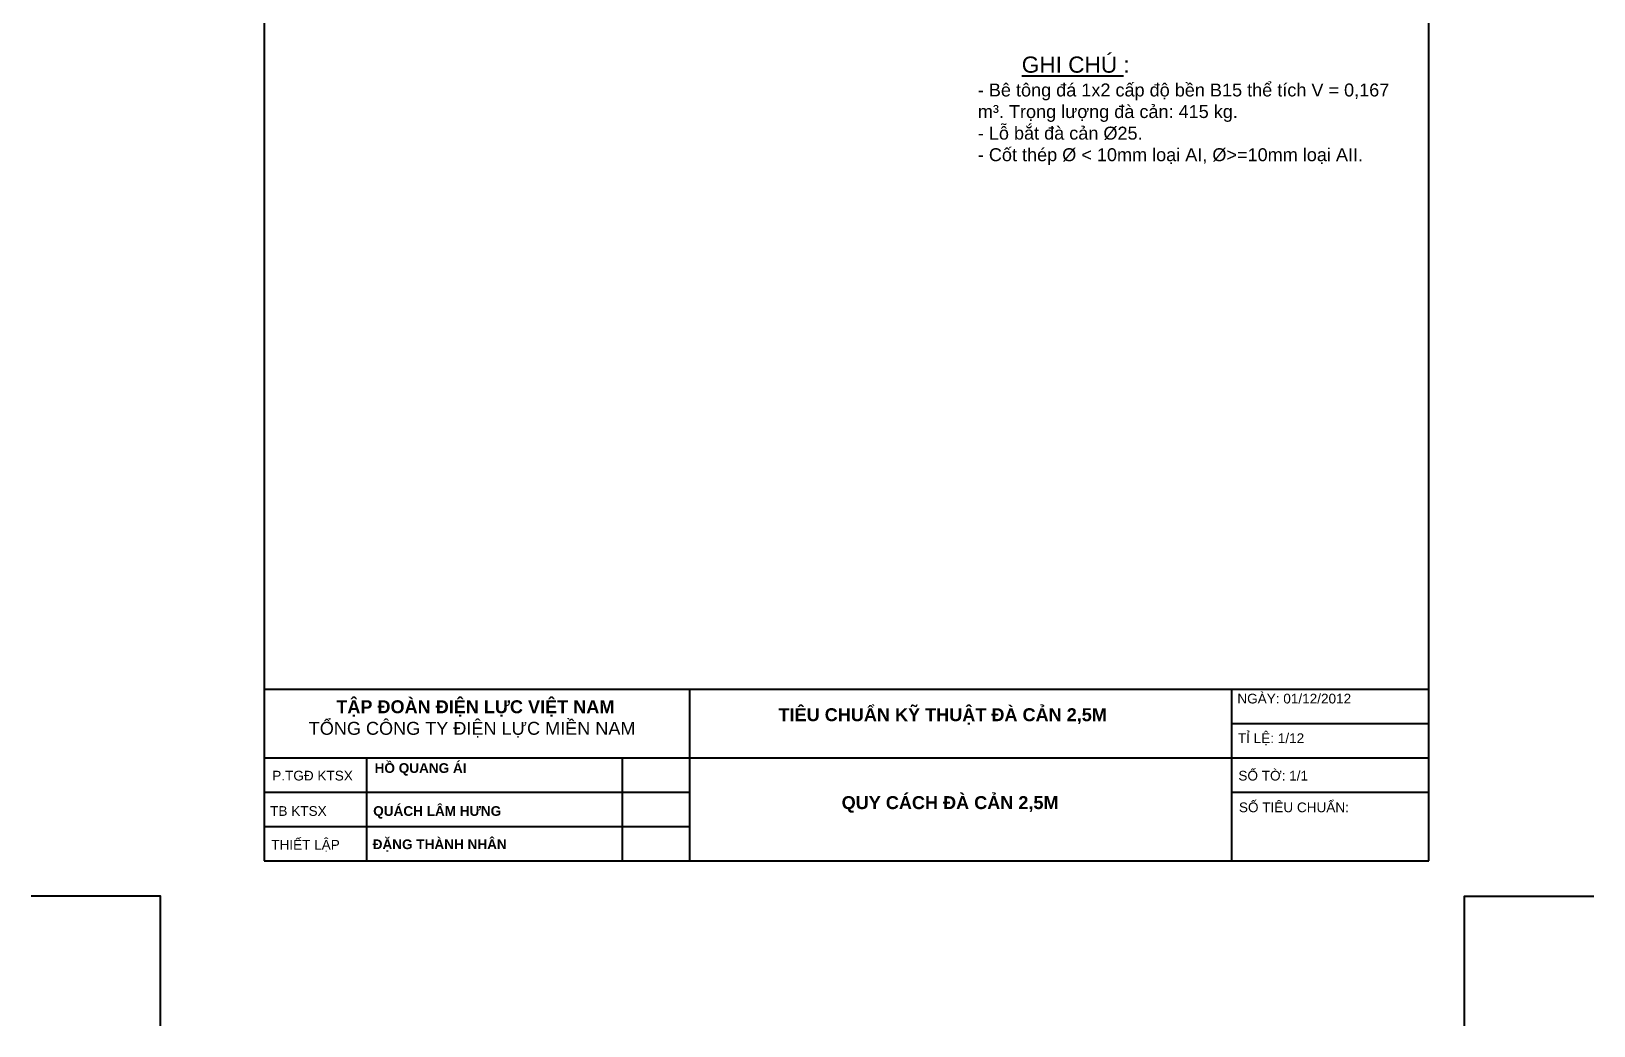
# Model space of a CAD drawing. Extents: x -708 to 4123, y -505 to 6064.
# Drawn here: x -708 to 4123, y -505 to 2568 of the extents above; entities that cross this region are included whole.
import ezdxf

# ---------------------------------------------------------------- set-up
doc = ezdxf.new("R2010")
doc.units = 0
doc.header["$MEASUREMENT"] = 0
doc.layers.get('0').update_dxf_attribs({"linetype": 'CONTINUOUS'})
doc.layers.get('DEFPOINTS').update_dxf_attribs({"linetype": 'CONTINUOUS'})
doc.layers.add('Bold', color=1, linetype='CONTINUOUS')
doc.layers.add('dv02', color=4, linetype='CONTINUOUS')
doc.styles.add('KT1', font='VHELVEN_0.TTF')

# ---------------------------------------------------------------- blocks, each defined once
blk = doc.blocks.new('Khung A4')
at = {"layer": 'Bold'}
for p, q in [((16.007, 282.96), (16.007, 5.5)), ((196.007, 5.5), (196.007, 282.96)), ((16.007, 5.5), (196.007, 5.5))]:
    blk.add_line(p, q, dxfattribs=at)
at = {"layer": 'DEFPOINTS'}
for points in [[(0, -20), (0, 0), (-20, 0)], [(201.507, -20), (201.507, 0), (221.507, 0)]]:
    blk.add_lwpolyline(points, dxfattribs=at)

msp = doc.modelspace()

# ---------------------------------------------------------------- linework, layer by layer
for p, q in [((12.5, 534.7), (3612.5, 534.7)), ((1327.1, 534.7), (1327.1, 4.1)), ((3002.8, 534.7), (3002.8, 4.1)), ((3002.8, 428.6), (3612.5, 428.6)), ((12.5, 322.5), (3612.5, 322.5)), ((1119.5, 322.5), (1119.5, 4.1)), ((12.5, 216.4), (1327.1, 216.4)), ((3002.8, 216.4), (3612.5, 216.4)), ((12.5, 110.3), (1327.1, 110.3)), ((12.5, 5), (3612.5, 5))]:
    msp.add_line(p, q)
at = {"layer": 'dv02', "ltscale": 2}
msp.add_line((328.6, 322.5), (328.6, 5), dxfattribs=at)

# ---------------------------------------------------------------- block references
at = {"xscale": 20, "yscale": 20, "zscale": 20}
msp.add_blockref('Khung A4', (-307.6, -105), dxfattribs=at)

# ---------------------------------------------------------------- texts
at = {"attachment_point": 1, "style": 'KT1'}
for s, insert, char_height, width in [('       {\\LGHI CHUÙ} :\\P{\\H0.8x;- Beâ toâng ñaù 1x2 caáp ñoä beàn B15 theå tích V = 0,167 m³. Troïng löôïng ñaø caûn: 415 kg.\\P- Loã baét ñaø caûn þ25.\\P- Coát theùp Þ < 10mm loaïi AI, Þ>=10mm loaïi AII.}', (2218.5, 2490.2), 50, 1325.388), ('\\pi592.79;{\\fVNI-Helve|b1|i0|c0|p2;\\H0.66667x;TAÄP ÑOAØN ÑIEÄN LÖÏC VIEÄT NAM\\P\\pi507.61;\\fVNI-Helve|b0|i0|c0|p2;TOÅNG COÂNG TY ÑIEÄN LÖÏC MIEÀN NAM\\P\\pi0;}  ', (-357.4, 500.8), 60, 2061.349), ('{\\fVNI-Helve|b1|i0|c0|p2;\\H0.66667x;TIEÂU CHUAÅN KYÕ THUAÄT ÑAØ CAÛN 2,5M}  ', (1602.4, 476.2), 60, 2061.349), ('{\\H0.5x;NGAØY: 01/12/2012} ', (3020.8, 521), 60, 2061.349), ('{\\H0.5x;TÆ LEÄ: 1/12}\\P  ', (3022.4, 398.6), 60, 2061.349), ('{\\fVNI-Helve|b1|i0|c0|p2;\\H0.5x;HOÀ QUANG AÙI}  ', (353.8, 306.4), 60, 2061.349), ('{\\H0.5x;SOÁ TÔØ: 1/1}\\P  ', (3024, 282.8), 60, 2061.349), ('{\\H0.5x;P.TGÑ KTSX}\\P  ', (37.4, 282.9), 60, 2061.349), ('{\\fVNI-Helve|b1|i0|c0|p2;\\H0.66667x;QUY CAÙCH ÑAØ CAÛN 2,5M}  ', (1797.5, 204.5), 60, 2061.349), ('{\\H0.5x;SOÁ TIEÂU CHUAÅN:}  ', (3025.7, 184.9), 60, 2061.349), ('{\\H0.5x;TB KTSX}\\P  ', (30.9, 173.6), 60, 2061.349), ('{\\fVNI-Helve|b1|i0|c0|p2;\\H0.5x;QUAÙCH LAÂM HÖNG\\H2x;\\P}  ', (349.5, 173.6), 60, 2061.349), ('{\\H0.5x;THIEÁT LAÄP}\\P  ', (34.2, 69.2), 60, 2061.349), ('{\\fVNI-Helve|b1|i0|c0|p2;\\H0.5x;ÑAËNG THAØNH NHAÂN}\\P  ', (347.8, 70.8), 60, 2061.349)]:
    msp.add_mtext(s, dxfattribs=dict(at, insert=insert, char_height=char_height, width=width))

doc.saveas('drawing.dxf')
